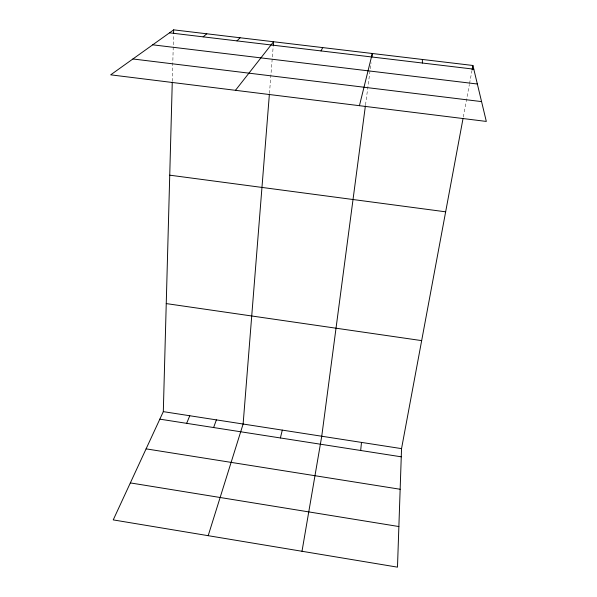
<?xml version="1.0" encoding="UTF-8"?>
<svg xmlns="http://www.w3.org/2000/svg" width="597" height="597" viewBox="0 0 597 597"><rect width="100%" height="100%" fill="white"/><g stroke="black" fill="none" stroke-linecap="round" stroke-linejoin="round"><path stroke-width="0.45" stroke-dasharray="2.98 2.24" d="M172.294 81.319L173.57 34.432M269.456 93.356L273.202 46.342M365.521 104.938L371.103 62.722M463.302 117.057L469.376 84.446M469.548 83.543L471.899 70.901"/><path stroke-width="0.9" d="M462.966 118.87L401.542 448.623L397.483 567.15L113.229 519.897L163.309 411.639L172.264 82.244M173.593 33.522L173.69 29.85L472.914 65.476L486.316 121.43L110.684 74.834L173.69 29.85M269.381 94.281L243.121 424.027L208.189 535.681M273.269 45.424L273.568 41.745L235.464 90.319M360.67 450.481L361.498 442.407M365.401 105.848L321.746 436.235L302 551.277M371.834 57.193L372.319 53.499L359.431 105.691M472.07 69.998L472.914 65.476M280.396 437.959L282.291 430.109M213.607 427.542L216.39 419.878M186.652 423.34L189.786 415.751M321.022 50.924L322.716 47.596M236.987 40.887L240.069 37.753M203.144 36.85L206.778 33.79M169.511 32.835L473.794 69.162M152.72 44.82L477.354 84.013M132.915 58.969L481.563 101.602M169.742 175.175L445.653 211.823M166.25 303.589L421.661 340.618M163.309 411.639L401.542 448.623M159.832 419.154L401.259 456.817M146.093 448.862L400.147 489.256M130.34 482.906L398.871 526.539M422.385 59.461L422.392 63.028"/></g></svg>
